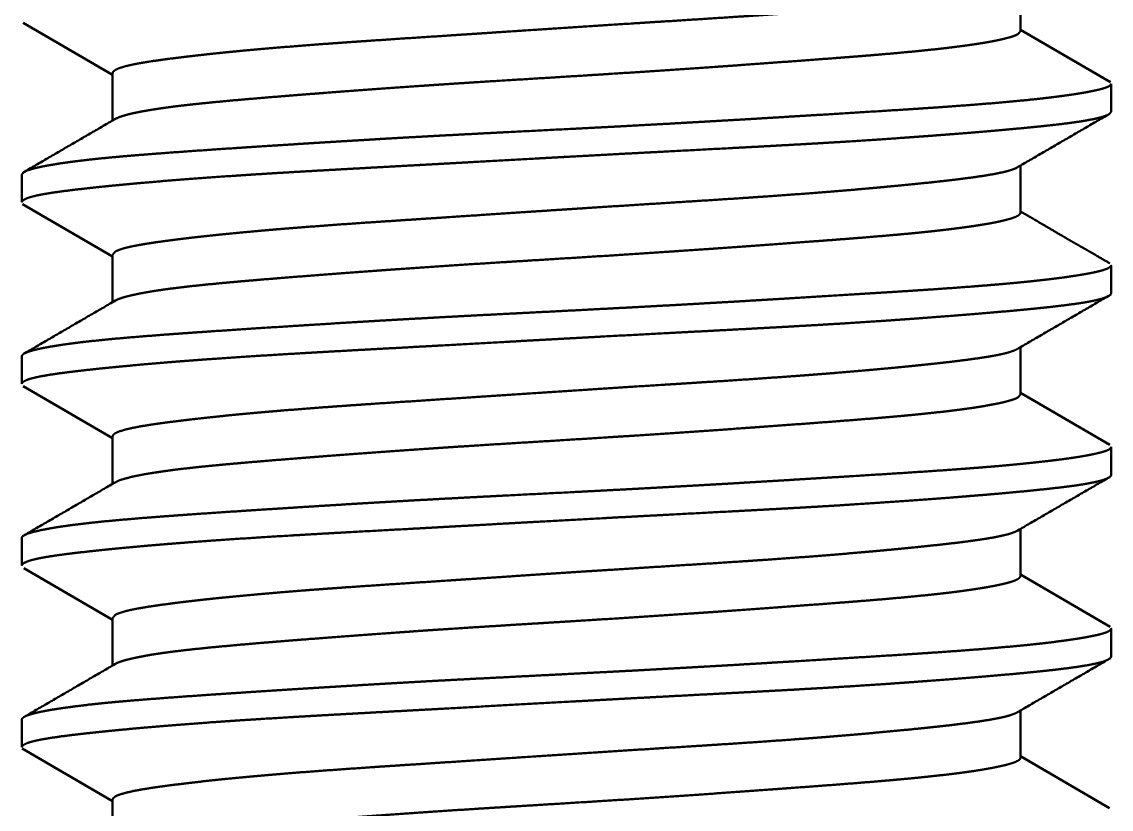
# Paper-space layout 'Layout1' of a CAD drawing. Header units: millimetres. Extents: x 0 to 420, y 0 to 297.
# Drawn here: x 142.78 to 148.79, y 165.11 to 169.44 of the extents above; entities that cross this region are included whole.
import ezdxf

# ---------------------------------------------------------------- set-up
doc = ezdxf.new("R2010")
doc.units = ezdxf.units.MM
doc.layers.add('170', color=7, linetype='Continuous', true_color=0xffffff)

psp = doc.layouts.get("Layout1")

# ---------------------------------------------------------------- linework, layer by layer
at = {"layer": '170', "color": 155, "linetype": 'Continuous', "lineweight": 50}
for p, q in [((148.285, 169.3909), (148.285, 169.6508)), ((142.7932, 169.4365), (143.285, 169.1508)), ((148.7817, 169.1104), (148.285, 169.399)), ((143.285, 169.1601), (143.285, 168.8992)), ((148.785, 168.9491), (148.785, 169.1019)), ((148.285, 168.3909), (148.285, 168.651)), ((142.785, 168.602), (142.785, 168.4491)), ((142.7887, 168.4394), (143.285, 168.1511)), ((143.285, 168.1601), (143.285, 167.8993)), ((148.785, 167.9491), (148.785, 168.102)), ((148.285, 167.3909), (148.285, 167.6515)), ((142.785, 167.6019), (142.785, 167.4492)), ((142.7922, 167.4371), (143.285, 167.1508)), ((148.7772, 167.1133), (148.285, 167.3993)), ((143.285, 167.1601), (143.285, 166.899)), ((148.785, 166.9491), (148.785, 167.102)), ((148.285, 166.391), (148.285, 166.6508)), ((142.785, 166.6019), (142.785, 166.4491)), ((142.7971, 166.4344), (143.285, 166.151)), ((148.7787, 166.1124), (148.285, 166.3992)), ((143.285, 166.1601), (143.285, 165.899)), ((148.785, 165.9491), (148.785, 166.102)), ((148.285, 165.3909), (148.285, 165.6512)), ((142.785, 165.602), (142.785, 165.4491)), ((142.7862, 165.4413), (143.285, 165.1514)), ((148.7757, 165.1142), (148.285, 165.3993)), ((143.285, 165.1602), (143.285, 164.8993))]:
    psp.add_line(p, q, dxfattribs=at)
for points, knots in [([(148.2691, 169.6416), (148.2245, 169.6239), (148.1876, 169.6144), (148.142, 169.605), (148.1292, 169.6027), (148.1159, 169.6004), (148.102, 169.5981), (148.0875, 169.5958), (148.0572, 169.5912), (148.025, 169.5866), (147.9548, 169.5774), (147.877, 169.5681), (147.7917, 169.5588), (147.6988, 169.5491), (147.6495, 169.5443), (147.5985, 169.5394), (147.5461, 169.5344), (147.4923, 169.5295), (147.3805, 169.5196), (147.2631, 169.5097), (147.1401, 169.4999), (147.0115, 169.4902), (146.9785, 169.4878), (146.9119, 169.4831), (146.8783, 169.4808), (146.8106, 169.4762), (146.7421, 169.4716), (146.6029, 169.4625), (146.4607, 169.4534), (146.3156, 169.4442), (146.2419, 169.4396), (146.1676, 169.4348), (145.8699, 169.4157), (145.5722, 169.3962), (145.4234, 169.3863), (145.3861, 169.3838), (145.3119, 169.3788), (145.1296, 169.3667), (144.8474, 169.3482), (144.7107, 169.339), (144.6435, 169.3344), (144.577, 169.3298), (144.5116, 169.3251), (144.4476, 169.3205), (144.3239, 169.3111), (144.2057, 169.3016), (144.0931, 169.2919), (143.9861, 169.2821), (143.9602, 169.2796), (143.9347, 169.2771), (143.9096, 169.2746), (143.8849, 169.2721), (143.8369, 169.2671), (143.7909, 169.2622), (143.7046, 169.2523), (143.6257, 169.2427), (143.5545, 169.2333), (143.4908, 169.224), (143.4761, 169.2217), (143.4619, 169.2194), (143.4482, 169.2171), (143.4351, 169.2148), (143.4106, 169.2103), (143.3883, 169.2057), (143.3502, 169.1966), (143.3207, 169.1873), (143.3, 169.1779), (143.288, 169.1682), (143.285, 169.1599)], [0, 0, 0.009568, 0.017155, 0.026424, 0.029012, 0.031707, 0.034511, 0.037421, 0.043528, 0.050014, 0.064113, 0.079707, 0.096792, 0.115393, 0.125264, 0.135463, 0.145944, 0.156705, 0.179056, 0.202509, 0.22707, 0.252751, 0.259339, 0.272638, 0.279343, 0.292865, 0.306536, 0.334314, 0.36268, 0.391638, 0.406341, 0.421172, 0.48057, 0.539973, 0.569679, 0.577108, 0.591918, 0.628303, 0.684616, 0.711894, 0.725313, 0.73858, 0.751637, 0.764412, 0.789123, 0.812729, 0.835238, 0.856638, 0.861815, 0.866919, 0.871951, 0.876895, 0.886492, 0.895709, 0.913013, 0.928825, 0.943143, 0.955955, 0.95892, 0.961784, 0.964541, 0.967186, 0.972152, 0.976689, 0.984494, 0.990642, 0.995183, 0.998239, 1, 1]), ([(143.2978, 168.9067), (143.3219, 168.918), (143.3358, 168.9228), (143.3519, 168.9277), (143.3703, 168.9327), (143.3909, 168.9376), (143.4383, 168.9476), (143.4939, 168.9575), (143.5575, 168.9673), (143.6291, 168.9769), (143.668, 168.9816), (143.709, 168.9863), (143.7302, 168.9887), (143.7519, 168.991), (143.774, 168.9933), (143.7966, 168.9956), (143.8907, 169.0047), (143.9912, 169.0138), (144.0981, 169.0229), (144.2113, 169.0323), (144.2704, 169.037), (144.3006, 169.0394), (144.3929, 169.0466), (144.4557, 169.0515), (144.5844, 169.0612), (144.717, 169.071), (144.8536, 169.0808), (144.9942, 169.0907), (145.066, 169.0956), (145.1384, 169.1004), (145.2112, 169.1052), (145.2841, 169.1098), (145.431, 169.1191), (145.728, 169.1373), (145.8781, 169.1466), (145.9534, 169.1513), (146.0283, 169.1561), (146.1765, 169.1656), (146.3228, 169.1753), (146.4672, 169.185), (146.6097, 169.1949), (146.6802, 169.1999), (146.7502, 169.2049), (146.8868, 169.2149), (147.1459, 169.2339), (147.2685, 169.2431), (147.328, 169.2477), (147.3863, 169.2523), (147.4435, 169.2569), (147.4991, 169.2615), (147.6049, 169.2707), (147.7038, 169.2799), (147.7958, 169.2893), (147.8808, 169.2989), (147.9208, 169.3037), (147.9589, 169.3086), (147.9773, 169.3111), (147.9951, 169.3136), (148.0124, 169.3161), (148.0292, 169.3185), (148.091, 169.3284), (148.1443, 169.3382), (148.1894, 169.3479), (148.226, 169.3574), (148.2339, 169.3597), (148.2411, 169.3621), (148.2479, 169.3644), (148.2541, 169.3667), (148.2647, 169.3713), (148.2731, 169.3759), (148.285, 169.3906)], [0, 0, 0.005287, 0.008216, 0.011572, 0.015368, 0.019586, 0.029225, 0.040454, 0.053261, 0.067655, 0.075453, 0.083659, 0.087914, 0.092258, 0.096682, 0.101188, 0.120008, 0.140097, 0.161448, 0.18407, 0.195864, 0.201883, 0.22032, 0.232862, 0.258546, 0.285015, 0.312271, 0.340318, 0.354642, 0.369093, 0.383599, 0.398159, 0.427446, 0.486671, 0.516614, 0.531627, 0.54655, 0.57611, 0.605292, 0.634102, 0.662534, 0.676607, 0.690571, 0.717828, 0.769539, 0.794007, 0.805891, 0.817542, 0.828948, 0.840049, 0.861197, 0.880965, 0.899369, 0.916408, 0.924409, 0.932063, 0.935753, 0.939339, 0.942818, 0.946191, 0.958644, 0.969447, 0.978616, 0.986147, 0.987774, 0.989298, 0.990721, 0.992035, 0.994349, 0.996252, 1, 1]), ([(148.785, 169.1018), (148.778, 169.0915), (148.7706, 169.0869), (148.7604, 169.0824), (148.7543, 169.0801), (148.7475, 169.0778), (148.74, 169.0755), (148.7319, 169.0731), (148.6931, 169.0638), (148.644, 169.0542), (148.5849, 169.0444), (148.5156, 169.0345), (148.4966, 169.032), (148.477, 169.0295), (148.4568, 169.027), (148.4359, 169.0245), (148.3924, 169.0195), (148.3468, 169.0146), (148.2491, 169.0049), (148.1429, 168.9955), (148.0282, 168.9862), (147.9049, 168.977), (147.8728, 168.9747), (147.8401, 168.9724), (147.8068, 168.9701), (147.7732, 168.9679), (147.7049, 168.9633), (147.6351, 168.9588), (147.491, 168.9498), (147.1854, 168.9309), (147.0237, 168.9211), (146.9408, 168.916), (146.8571, 168.911), (146.6878, 168.901), (146.5158, 168.8911), (146.3413, 168.8813), (146.2531, 168.8765), (146.1195, 168.8693), (146.0296, 168.8645), (145.8045, 168.8529), (145.4474, 168.8347), (145.2703, 168.8256), (145.0943, 168.8163), (145.0067, 168.8115), (144.9198, 168.8067), (144.7494, 168.7969), (144.5834, 168.787), (144.422, 168.7771), (144.265, 168.7672), (144.1882, 168.7623), (144.0751, 168.755), (144.0017, 168.7502), (143.9657, 168.7478), (143.8264, 168.7385), (143.6946, 168.7293), (143.5702, 168.7203), (143.4532, 168.7112), (143.4251, 168.709), (143.3975, 168.7067), (143.3704, 168.7044), (143.3438, 168.7021), (143.2925, 168.6975), (143.2436, 168.6929), (143.153, 168.6834), (143.072, 168.6736), (143.0005, 168.6637), (142.9387, 168.6536), (142.9247, 168.6511), (142.9114, 168.6486), (142.8987, 168.6461), (142.8867, 168.6436), (142.8648, 168.6386), (142.8456, 168.6337), (142.815, 168.6241), (142.7951, 168.6146), (142.785, 168.6016)], [0, 0, 0.002064, 0.00351, 0.005356, 0.006438, 0.007625, 0.008917, 0.010312, 0.016927, 0.025203, 0.03513, 0.046728, 0.049892, 0.053159, 0.056538, 0.060019, 0.067264, 0.074867, 0.091127, 0.108785, 0.12784, 0.148303, 0.153643, 0.159071, 0.164582, 0.17016, 0.181499, 0.193084, 0.216984, 0.267691, 0.294509, 0.30827, 0.322154, 0.350244, 0.378762, 0.407704, 0.422334, 0.444482, 0.459387, 0.496723, 0.555928, 0.585281, 0.614468, 0.628999, 0.643416, 0.671681, 0.699203, 0.725989, 0.752036, 0.764781, 0.783539, 0.795723, 0.801696, 0.824811, 0.846694, 0.867352, 0.886781, 0.891444, 0.896027, 0.900534, 0.904952, 0.913487, 0.92162, 0.936701, 0.950211, 0.962163, 0.97254, 0.974887, 0.977132, 0.97927, 0.981296, 0.985017, 0.988305, 0.993607, 0.997264, 1, 1]), ([(142.785, 168.449), (142.7857, 168.4527), (142.7889, 168.4576), (142.7948, 168.4624), (142.8146, 168.4719), (142.845, 168.4811), (142.8641, 168.4857), (142.8859, 168.4903), (142.8978, 168.4926), (142.9103, 168.4949), (142.9236, 168.4971), (142.9375, 168.4994), (142.9994, 168.5085), (143.0708, 168.5176), (143.1517, 168.5268), (143.242, 168.5364), (143.2907, 168.5413), (143.3418, 168.5462), (143.3682, 168.5487), (143.3953, 168.5512), (143.4229, 168.5538), (143.451, 168.5563), (143.5681, 168.5663), (143.6925, 168.5762), (143.8242, 168.586), (143.9631, 168.5956), (144.0353, 168.6004), (144.1093, 168.6051), (144.147, 168.6075), (144.2235, 168.6121), (144.2621, 168.6144), (144.4193, 168.6236), (144.5809, 168.6326), (144.7466, 168.6417), (144.9598, 168.6533), (145.0469, 168.6581), (145.0909, 168.6606), (145.2673, 168.6704), (145.6225, 168.6902), (145.8013, 168.7001), (146.0709, 168.7147), (146.2498, 168.7242), (146.3383, 168.7288), (146.685, 168.7471), (146.8541, 168.7561), (147.0204, 168.7652), (147.1023, 168.7698), (147.1826, 168.7745), (147.2615, 168.7792), (147.3388, 168.7839), (147.4888, 168.7937), (147.6328, 168.8036), (147.7025, 168.8086), (147.7707, 168.8136), (147.8373, 168.8187), (147.9023, 168.8237), (148.026, 168.8336), (148.141, 168.8432), (148.2474, 168.8527), (148.3451, 168.862), (148.3908, 168.8666), (148.4342, 168.8712), (148.4754, 168.8758), (148.5142, 168.8803), (148.5838, 168.8895), (148.6432, 168.8986), (148.6924, 168.9081), (148.7313, 168.9178), (148.7469, 168.9227), (148.7599, 168.9277), (148.7654, 168.9302), (148.7702, 168.9327), (148.7744, 168.9352), (148.7778, 168.9377), (148.785, 168.949)], [0, 0, 0.000625, 0.001595, 0.00286, 0.006493, 0.011745, 0.015, 0.018684, 0.020689, 0.022803, 0.025029, 0.027364, 0.037715, 0.04964, 0.063117, 0.078148, 0.086251, 0.094748, 0.099144, 0.103643, 0.108235, 0.112909, 0.132362, 0.153022, 0.174874, 0.197922, 0.209899, 0.222182, 0.22844, 0.241117, 0.247526, 0.273598, 0.300377, 0.327855, 0.363195, 0.377645, 0.384931, 0.414187, 0.473082, 0.502717, 0.547414, 0.577083, 0.59174, 0.649211, 0.67725, 0.70482, 0.718397, 0.731724, 0.744796, 0.757617, 0.782507, 0.806397, 0.817967, 0.829284, 0.840348, 0.851147, 0.87169, 0.890791, 0.908466, 0.924721, 0.932312, 0.939541, 0.946405, 0.952867, 0.964499, 0.974445, 0.982735, 0.989379, 0.992088, 0.994393, 0.995393, 0.99629, 0.99709, 0.997793, 1, 1]), ([(148.2642, 168.6389), (148.2535, 168.634), (148.2404, 168.6291), (148.2252, 168.6242), (148.2078, 168.6193), (148.1883, 168.6145), (148.143, 168.6052), (148.0893, 168.5961), (148.0274, 168.5869), (147.957, 168.5777), (147.9381, 168.5753), (147.9187, 168.573), (147.8989, 168.5707), (147.8786, 168.5683), (147.8368, 168.5636), (147.7932, 168.5589), (147.701, 168.5494), (147.602, 168.5397), (147.5499, 168.5348), (147.4961, 168.5298), (147.4406, 168.5249), (147.4122, 168.5223), (147.3834, 168.5198), (147.2652, 168.5099), (147.1424, 168.5001), (147.0151, 168.4905), (146.8832, 168.4811), (146.8155, 168.4765), (146.7467, 168.4719), (146.606, 168.4627), (146.4631, 168.4536), (146.1722, 168.4351), (146.0241, 168.4257), (145.8743, 168.416), (145.8366, 168.4136), (145.7614, 168.4087), (145.5748, 168.3963), (145.2802, 168.3767), (145.1347, 168.3671), (145.0624, 168.3623), (145.0264, 168.36), (144.9197, 168.3529), (144.7132, 168.3392), (144.5807, 168.3301), (144.4522, 168.3208), (144.3279, 168.3114), (144.2974, 168.309), (144.2673, 168.3066), (144.2375, 168.3042), (144.2082, 168.3018), (144.1508, 168.297), (144.095, 168.2921), (143.9882, 168.2823), (143.888, 168.2724), (143.7942, 168.2625), (143.7069, 168.2526), (143.666, 168.2477), (143.6272, 168.2429), (143.5904, 168.2381), (143.5556, 168.2334), (143.4922, 168.2242), (143.4369, 168.2151), (143.4123, 168.2106), (143.3898, 168.206), (143.3793, 168.2037), (143.3693, 168.2014), (143.3599, 168.1991), (143.351, 168.1968), (143.3212, 168.1875), (143.3003, 168.1781), (143.285, 168.1601)], [0, 0, 0.002343, 0.005124, 0.008319, 0.011921, 0.015926, 0.025146, 0.035994, 0.048481, 0.062637, 0.066439, 0.070333, 0.074312, 0.07838, 0.08677, 0.095503, 0.113987, 0.133822, 0.14425, 0.155019, 0.166136, 0.171825, 0.177592, 0.201235, 0.225795, 0.251256, 0.277623, 0.291148, 0.304903, 0.333021, 0.361552, 0.419671, 0.449259, 0.479199, 0.486733, 0.501758, 0.539047, 0.597918, 0.626986, 0.641428, 0.648622, 0.669947, 0.711205, 0.737694, 0.763375, 0.788236, 0.794325, 0.800353, 0.806306, 0.812174, 0.823667, 0.834833, 0.856204, 0.876293, 0.8951, 0.912605, 0.920824, 0.92863, 0.936027, 0.943017, 0.955792, 0.966965, 0.971951, 0.976536, 0.978677, 0.980718, 0.982656, 0.984487, 0.990722, 0.99529, 1, 1]), ([(143.3004, 167.9082), (143.3012, 167.9087), (143.3057, 167.9111), (143.3109, 167.9135), (143.3165, 167.9159), (143.3228, 167.9183), (143.3368, 167.9232), (143.3531, 167.928), (143.3919, 167.9379), (143.4392, 167.9477), (143.466, 167.9527), (143.495, 167.9577), (143.5103, 167.9602), (143.5262, 167.9626), (143.5426, 167.9651), (143.5595, 167.9676), (143.6318, 167.9772), (143.7115, 167.9866), (143.7983, 167.9958), (143.8923, 168.0048), (143.942, 168.0094), (143.9935, 168.014), (144.0468, 168.0186), (144.1017, 168.0232), (144.2154, 168.0326), (144.3342, 168.042), (144.4579, 168.0516), (144.5867, 168.0614), (144.7205, 168.0713), (144.7892, 168.0762), (144.8585, 168.0812), (144.9988, 168.091), (145.1415, 168.1006), (145.2865, 168.11), (145.4338, 168.1192), (145.5084, 168.1238), (145.5835, 168.1285), (145.7333, 168.1377), (146.031, 168.1563), (146.1789, 168.1658), (146.326, 168.1755), (146.3993, 168.1804), (146.5437, 168.1903), (146.6146, 168.1953), (146.7536, 168.2052), (146.889, 168.215), (147.1492, 168.2342), (147.2117, 168.2389), (147.2727, 168.2435), (147.3321, 168.248), (147.39, 168.2526), (147.5013, 168.2617), (147.6065, 168.2708), (147.6569, 168.2754), (147.7057, 168.2801), (147.7295, 168.2824), (147.7529, 168.2848), (147.7759, 168.2872), (147.7985, 168.2896), (147.8837, 168.2992), (147.961, 168.3089), (148.0304, 168.3187), (148.0919, 168.3286), (148.1197, 168.3335), (148.1455, 168.3384), (148.1576, 168.3409), (148.1692, 168.3434), (148.1803, 168.3458), (148.1908, 168.3482), (148.2271, 168.3577), (148.2546, 168.3669), (148.2734, 168.3761), (148.2833, 168.3852), (148.285, 168.3908)], [0, 0, 0.000186, 0.001213, 0.002341, 0.003569, 0.004899, 0.007861, 0.011233, 0.019204, 0.028827, 0.034262, 0.040119, 0.043206, 0.046402, 0.049705, 0.053109, 0.067645, 0.083609, 0.100992, 0.119793, 0.129731, 0.140029, 0.150694, 0.161667, 0.184377, 0.208096, 0.232808, 0.258524, 0.28525, 0.298961, 0.312794, 0.340807, 0.369282, 0.398216, 0.42761, 0.442483, 0.457461, 0.487356, 0.54675, 0.57625, 0.605616, 0.620242, 0.649068, 0.663208, 0.690958, 0.717999, 0.769945, 0.782431, 0.794608, 0.80648, 0.818047, 0.840279, 0.861308, 0.871373, 0.881133, 0.885898, 0.890587, 0.895197, 0.899717, 0.916797, 0.932301, 0.946255, 0.958661, 0.964281, 0.969507, 0.971974, 0.974336, 0.976591, 0.978735, 0.986217, 0.991996, 0.996145, 0.998834, 1, 1]), ([(148.7767, 168.1136), (148.7134, 168.1499), (148.6109, 168.2088), (148.5774, 168.2281), (148.5448, 168.247), (148.5123, 168.2659), (148.4466, 168.3045), (148.3845, 168.341), (148.2822, 168.4007)], [0, 0, 0.127672, 0.334459, 0.402005, 0.467923, 0.533716, 0.666932, 0.792964, 1, 1]), ([(148.785, 168.1018), (148.7849, 168.1008), (148.7783, 168.0916), (148.761, 168.0826), (148.7331, 168.0735), (148.6946, 168.0641), (148.6833, 168.0618), (148.6713, 168.0593), (148.6586, 168.0569), (148.6454, 168.0545), (148.6169, 168.0495), (148.586, 168.0446), (148.517, 168.0347), (148.4385, 168.0248), (148.3503, 168.015), (148.2523, 168.0052), (148.2263, 168.0028), (148.1998, 168.0004), (148.1727, 167.998), (148.1452, 167.9957), (148.0887, 167.991), (148.0303, 167.9863), (147.9078, 167.9772), (147.7778, 167.9682), (147.71, 167.9637), (147.6047, 167.9569), (147.5321, 167.9523), (147.344, 167.9407), (147.0281, 167.9213), (146.8632, 167.9113), (146.6937, 167.9013), (146.5199, 167.8913), (146.3445, 167.8815), (146.1678, 167.8719), (145.9901, 167.8625), (145.7212, 167.8486), (145.5858, 167.8417), (145.4958, 167.8372), (145.2735, 167.8258), (145.0984, 167.8165), (144.9257, 167.807), (144.7555, 167.7972), (144.7133, 167.7948), (144.6295, 167.7898), (144.5057, 167.7822), (144.2679, 167.7674), (144.1166, 167.7577), (143.9709, 167.7482), (143.8311, 167.7388), (143.7634, 167.7341), (143.6976, 167.7295), (143.6339, 167.725), (143.5723, 167.7204), (143.4555, 167.7114), (143.3471, 167.7024), (143.2471, 167.6932), (143.1557, 167.6837), (143.1342, 167.6812), (143.1133, 167.6788), (143.0931, 167.6763), (143.0736, 167.6738), (143.0364, 167.6688), (143.0017, 167.6638), (142.94, 167.6539), (142.8884, 167.6439), (142.8664, 167.639), (142.8469, 167.6341), (142.8381, 167.6316), (142.83, 167.6292), (142.8225, 167.6267), (142.8157, 167.6243), (142.7954, 167.6148), (142.7858, 167.6055), (142.785, 167.6018)], [0, 0, 0.000172, 0.002037, 0.005266, 0.010117, 0.016678, 0.018593, 0.02062, 0.022756, 0.024994, 0.029771, 0.034948, 0.04649, 0.059605, 0.074298, 0.090592, 0.09492, 0.099336, 0.103832, 0.108407, 0.117794, 0.127494, 0.147828, 0.169404, 0.180659, 0.198131, 0.210178, 0.241372, 0.293789, 0.321139, 0.349253, 0.378076, 0.407171, 0.436459, 0.465934, 0.510509, 0.532954, 0.547879, 0.584739, 0.613772, 0.642405, 0.670637, 0.677631, 0.691545, 0.712077, 0.751521, 0.776631, 0.800795, 0.824003, 0.835241, 0.846167, 0.856738, 0.866958, 0.886353, 0.904363, 0.920991, 0.93622, 0.939801, 0.943278, 0.946649, 0.949912, 0.956124, 0.96192, 0.972271, 0.980977, 0.984714, 0.988039, 0.989548, 0.990952, 0.992254, 0.993449, 0.997169, 0.999377, 1, 1]), ([(142.785, 167.449), (142.7857, 167.4529), (142.7951, 167.4625), (142.8152, 167.4721), (142.8219, 167.4744), (142.8293, 167.4768), (142.8374, 167.4791), (142.8462, 167.4815), (142.8656, 167.4861), (142.8876, 167.4906), (142.9391, 167.4997), (143.0007, 167.5087), (143.0722, 167.5177), (143.1539, 167.5271), (143.1759, 167.5294), (143.1986, 167.5318), (143.2217, 167.5343), (143.2455, 167.5367), (143.2944, 167.5416), (143.3455, 167.5466), (143.4538, 167.5565), (143.5703, 167.5665), (143.6317, 167.5715), (143.6951, 167.5764), (143.7276, 167.5789), (143.7606, 167.5814), (143.7942, 167.5838), (143.8283, 167.5863), (143.9684, 167.596), (144.1141, 167.6054), (144.2654, 167.6146), (144.4222, 167.6238), (144.5027, 167.6283), (144.626, 167.6351), (144.71, 167.6397), (144.9229, 167.6513), (145.0957, 167.6609), (145.4479, 167.6805), (145.6272, 167.6905), (145.7176, 167.6955), (145.8078, 167.7004), (145.9871, 167.7102), (146.3414, 167.729), (146.5601, 167.7405), (146.647, 167.7451), (146.7759, 167.7519), (146.8603, 167.7564), (147.0255, 167.7655), (147.1859, 167.7747), (147.3415, 167.7841), (147.4922, 167.7939), (147.5657, 167.7989), (147.6376, 167.804), (147.7076, 167.809), (147.7756, 167.814), (147.9058, 167.824), (148.0283, 167.8338), (148.1431, 167.8434), (148.2501, 167.853), (148.2756, 167.8553), (148.3006, 167.8577), (148.3249, 167.86), (148.3485, 167.8623), (148.394, 167.8669), (148.4371, 167.8715), (148.5159, 167.8806), (148.585, 167.8896), (148.6159, 167.8942), (148.6443, 167.8988), (148.6576, 167.9012), (148.6703, 167.9036), (148.6824, 167.906), (148.6938, 167.9084), (148.7326, 167.9181), (148.7606, 167.928), (148.7781, 167.9379), (148.7849, 167.9478), (148.785, 167.9489)], [0, 0, 0.000658, 0.002885, 0.006565, 0.007744, 0.009031, 0.010426, 0.011924, 0.015232, 0.018949, 0.02761, 0.037907, 0.049849, 0.06346, 0.067129, 0.070895, 0.074752, 0.078698, 0.086845, 0.095337, 0.113342, 0.132703, 0.142895, 0.153427, 0.158822, 0.164304, 0.169876, 0.175532, 0.198781, 0.222959, 0.248049, 0.274052, 0.287396, 0.30785, 0.321769, 0.357069, 0.385718, 0.444105, 0.473846, 0.488835, 0.503782, 0.533502, 0.592251, 0.628502, 0.6429, 0.664273, 0.678272, 0.705664, 0.732258, 0.75806, 0.78306, 0.795258, 0.807192, 0.818804, 0.830091, 0.851708, 0.872053, 0.891129, 0.908918, 0.913159, 0.917304, 0.921343, 0.925282, 0.932852, 0.940017, 0.953149, 0.964685, 0.969858, 0.974629, 0.976865, 0.979, 0.981034, 0.982965, 0.989591, 0.994512, 0.997833, 0.999818, 1, 1]), ([(148.2758, 167.6461), (148.273, 167.6441), (148.254, 167.6342), (148.2263, 167.6245), (148.2091, 167.6197), (148.1897, 167.6149), (148.1792, 167.6125), (148.1681, 167.6102), (148.1565, 167.6078), (148.1443, 167.6055), (148.0904, 167.5962), (148.0286, 167.5871), (147.959, 167.5779), (147.8815, 167.5687), (147.8399, 167.564), (147.7962, 167.5592), (147.7506, 167.5544), (147.7032, 167.5496), (147.6037, 167.5399), (147.4983, 167.53), (147.3869, 167.5201), (147.2696, 167.5102), (147.2087, 167.5053), (147.1462, 167.5004), (147.0824, 167.4955), (147.0501, 167.493), (147.0176, 167.4907), (146.8855, 167.4813), (146.7498, 167.4721), (146.6108, 167.463), (146.4321, 167.4516), (146.3591, 167.447), (146.3223, 167.4447), (146.1748, 167.4353), (145.8783, 167.4163), (145.5797, 167.3967), (145.4301, 167.3867), (145.2827, 167.3769), (145.1376, 167.3673), (144.8549, 167.3487), (144.7172, 167.3395), (144.6496, 167.3348), (144.5832, 167.3302), (144.5181, 167.3256), (144.4544, 167.321), (144.3308, 167.3116), (144.2122, 167.3021), (144.1549, 167.2973), (144.0989, 167.2925), (144.0714, 167.29), (144.0442, 167.2875), (144.0173, 167.2851), (143.9909, 167.2826), (143.8897, 167.2726), (143.7959, 167.2627), (143.7093, 167.2529), (143.6299, 167.2432), (143.593, 167.2384), (143.5579, 167.2337), (143.541, 167.2314), (143.5246, 167.2291), (143.5088, 167.2267), (143.4935, 167.2244), (143.4378, 167.2153), (143.3907, 167.2062), (143.3521, 167.1971), (143.3221, 167.1878), (143.3103, 167.1831), (143.3008, 167.1783), (143.2934, 167.1735), (143.2884, 167.1687), (143.285, 167.16)], [0, 0, 0.000696, 0.004946, 0.010789, 0.014332, 0.0183, 0.020446, 0.022698, 0.025063, 0.027533, 0.038401, 0.050824, 0.064784, 0.080287, 0.088622, 0.097348, 0.106474, 0.11595, 0.135807, 0.156857, 0.179086, 0.202498, 0.214651, 0.227108, 0.239835, 0.246268, 0.252745, 0.279083, 0.306106, 0.333811, 0.36941, 0.383958, 0.391281, 0.420654, 0.479723, 0.539216, 0.569029, 0.598407, 0.6273, 0.68363, 0.711064, 0.724548, 0.737771, 0.750736, 0.763443, 0.788095, 0.811732, 0.82317, 0.83435, 0.839844, 0.845272, 0.850633, 0.855916, 0.876125, 0.894883, 0.91221, 0.928103, 0.935509, 0.942549, 0.945933, 0.949221, 0.952404, 0.955477, 0.9667, 0.976238, 0.98412, 0.990363, 0.992884, 0.99501, 0.996752, 0.998141, 1, 1]), ([(143.2948, 166.9047), (143.3233, 166.9185), (143.3536, 166.9282), (143.3928, 166.9381), (143.4158, 166.9431), (143.4409, 166.9481), (143.468, 166.9531), (143.4971, 166.958), (143.5612, 166.9678), (143.6331, 166.9774), (143.7129, 166.9868), (143.8006, 166.996), (143.8238, 166.9983), (143.8474, 167.0006), (143.8713, 167.0029), (143.8957, 167.0052), (143.9455, 167.0097), (143.9969, 167.0143), (144.1041, 167.0235), (144.2173, 167.0327), (144.3365, 167.0422), (144.3984, 167.047), (144.4617, 167.0519), (144.5913, 167.0617), (144.7244, 167.0715), (144.861, 167.0814), (145.0011, 167.0912), (145.0725, 167.096), (145.1447, 167.1008), (145.1812, 167.1032), (145.2546, 167.108), (145.2914, 167.1103), (145.439, 167.1196), (145.7358, 167.1378), (145.8851, 167.1471), (146.0349, 167.1565), (146.1098, 167.1613), (146.1841, 167.1661), (146.3307, 167.1758), (146.475, 167.1856), (146.6168, 167.1954), (146.7563, 167.2054), (146.8251, 167.2104), (146.8932, 167.2153), (147.0255, 167.225), (147.1527, 167.2344), (147.2749, 167.2436), (147.3919, 167.2527), (147.5038, 167.2619), (147.531, 167.2642), (147.5578, 167.2665), (147.5841, 167.2688), (147.61, 167.2711), (147.6604, 167.2758), (147.709, 167.2804), (147.8006, 167.2898), (147.8851, 167.2994), (147.9623, 167.3091), (148.0322, 167.319), (148.0939, 167.3289), (148.147, 167.3387), (148.1916, 167.3484), (148.2276, 167.3578), (148.2424, 167.3625), (148.2551, 167.3671), (148.2606, 167.3694), (148.2656, 167.3717), (148.27, 167.374), (148.2738, 167.3764), (148.285, 167.3906)], [0, 0, 0.006304, 0.01264, 0.020681, 0.025355, 0.030446, 0.035928, 0.0418, 0.054695, 0.069129, 0.085105, 0.102649, 0.107278, 0.111991, 0.11678, 0.121644, 0.131597, 0.141852, 0.163252, 0.185841, 0.209625, 0.221969, 0.234609, 0.260458, 0.287006, 0.314245, 0.342174, 0.356399, 0.370799, 0.378069, 0.392702, 0.400035, 0.42944, 0.488593, 0.518338, 0.548201, 0.56312, 0.577919, 0.607153, 0.635911, 0.664192, 0.691997, 0.705716, 0.719293, 0.745689, 0.771063, 0.795422, 0.818772, 0.841098, 0.84652, 0.851869, 0.857131, 0.862301, 0.872365, 0.882066, 0.900397, 0.9173, 0.932779, 0.946813, 0.959255, 0.969996, 0.979065, 0.986475, 0.989562, 0.992242, 0.993429, 0.994518, 0.995508, 0.996399, 1, 1]), ([(148.785, 167.1016), (148.7786, 167.0919), (148.7753, 167.0896), (148.7714, 167.0873), (148.7667, 167.0851), (148.7615, 167.0828), (148.7489, 167.0782), (148.7337, 167.0736), (148.6956, 167.0644), (148.6472, 167.0548), (148.6191, 167.0499), (148.5884, 167.045), (148.5721, 167.0425), (148.5551, 167.04), (148.5374, 167.0375), (148.5191, 167.035), (148.4401, 167.025), (148.352, 167.0152), (148.255, 167.0055), (148.1492, 166.996), (148.0929, 166.9913), (148.0344, 166.9867), (147.9736, 166.982), (147.9108, 166.9774), (147.7802, 166.9683), (147.6432, 166.9593), (147.4997, 166.9503), (147.3497, 166.941), (147.1933, 166.9314), (147.1128, 166.9265), (147.0314, 166.9215), (146.8662, 166.9115), (146.6977, 166.9016), (146.5259, 166.8916), (146.3509, 166.8818), (146.2621, 166.877), (146.1726, 166.8721), (145.9934, 166.8626), (145.8145, 166.8534), (145.4576, 166.8352), (145.2795, 166.8261), (145.1906, 166.8214), (145.1024, 166.8167), (145.0151, 166.812), (144.9288, 166.8072), (144.759, 166.7974), (144.593, 166.7876), (144.4309, 166.7776), (144.2337, 166.7652), (144.1572, 166.7603), (144.0457, 166.7531), (143.9735, 166.7483), (143.8343, 166.739), (143.7021, 166.7298), (143.6385, 166.7253), (143.5767, 166.7208), (143.5465, 166.7185), (143.5167, 166.7162), (143.4873, 166.7139), (143.4585, 166.7117), (143.3491, 166.7026), (143.249, 166.6934), (143.1581, 166.6839), (143.0764, 166.6742), (143.039, 166.6692), (143.004, 166.6642), (142.9873, 166.6616), (142.9713, 166.6591), (142.956, 166.6566), (142.9413, 166.6541), (142.8892, 166.6441), (142.8477, 166.6343), (142.8165, 166.6246), (142.7959, 166.6151), (142.7896, 166.6104), (142.7859, 166.6058), (142.785, 166.6018)], [0, 0, 0.001916, 0.002579, 0.003337, 0.004192, 0.005146, 0.007358, 0.009982, 0.016477, 0.024651, 0.029374, 0.034522, 0.037259, 0.040104, 0.043058, 0.046119, 0.059307, 0.073978, 0.09011, 0.107706, 0.117054, 0.126778, 0.136877, 0.147304, 0.168974, 0.191718, 0.215524, 0.240397, 0.26635, 0.279705, 0.293203, 0.320613, 0.348564, 0.377051, 0.40608, 0.4208, 0.435647, 0.465356, 0.495017, 0.554194, 0.583712, 0.598451, 0.613086, 0.627561, 0.641876, 0.670033, 0.69756, 0.724459, 0.757174, 0.769874, 0.788375, 0.800349, 0.823444, 0.845398, 0.855948, 0.86621, 0.871232, 0.876182, 0.881056, 0.885846, 0.904024, 0.920668, 0.935799, 0.949421, 0.955664, 0.961524, 0.964309, 0.966995, 0.969572, 0.972039, 0.980819, 0.987888, 0.993281, 0.997039, 0.998346, 0.999328, 1, 1]), ([(142.785, 166.449), (142.7858, 166.4531), (142.7873, 166.4556), (142.7894, 166.458), (142.7922, 166.4605), (142.7956, 166.4629), (142.8161, 166.4724), (142.8471, 166.4817), (142.8884, 166.4908), (142.9402, 166.4999), (142.9701, 166.5044), (143.0026, 166.5089), (143.0377, 166.5135), (143.0751, 166.5181), (143.1568, 166.5274), (143.2475, 166.5369), (143.3473, 166.5467), (143.4563, 166.5567), (143.485, 166.5593), (143.5142, 166.5618), (143.544, 166.5643), (143.5744, 166.5668), (143.6363, 166.5718), (143.6999, 166.5768), (143.8321, 166.5866), (143.9711, 166.5962), (144.1168, 166.6056), (144.2693, 166.6149), (144.3481, 166.6195), (144.4279, 166.6241), (144.5904, 166.6332), (144.926, 166.6515), (145.0992, 166.661), (145.1871, 166.6659), (145.4545, 166.6809), (145.633, 166.6908), (145.9902, 166.7103), (146.1689, 166.7199), (146.2583, 166.7246), (146.3474, 166.7293), (146.695, 166.7476), (146.8635, 166.7566), (147.0286, 166.7656), (147.1098, 166.7702), (147.1901, 166.7749), (147.2299, 166.7773), (147.2694, 166.7796), (147.3471, 166.7845), (147.4974, 166.7943), (147.641, 166.8042), (147.778, 166.8142), (147.9084, 166.8242), (147.9399, 166.8266), (147.971, 166.8291), (148.032, 166.8341), (148.0907, 166.8389), (148.1472, 166.8438), (148.2534, 166.8532), (148.3505, 166.8625), (148.4386, 166.8717), (148.5176, 166.8808), (148.5536, 166.8853), (148.5872, 166.8899), (148.6181, 166.8946), (148.6463, 166.8992), (148.695, 166.9086), (148.7332, 166.9183), (148.7611, 166.9282), (148.7784, 166.9382), (148.781, 166.9407), (148.783, 166.9432), (148.7843, 166.9457), (148.7849, 166.9482), (148.785, 166.949)], [0, 0, 0.000706, 0.001177, 0.001713, 0.002325, 0.003024, 0.006759, 0.012111, 0.01912, 0.027826, 0.032825, 0.038262, 0.044115, 0.050351, 0.063959, 0.079066, 0.095669, 0.113777, 0.118543, 0.123404, 0.128359, 0.133394, 0.143673, 0.154234, 0.17619, 0.199253, 0.223421, 0.248711, 0.261773, 0.275011, 0.30194, 0.357581, 0.386291, 0.400872, 0.445192, 0.47479, 0.534012, 0.563636, 0.578452, 0.593218, 0.65083, 0.678769, 0.706132, 0.719595, 0.732911, 0.739514, 0.746061, 0.758944, 0.783876, 0.807706, 0.830446, 0.852088, 0.857325, 0.862493, 0.872613, 0.882379, 0.891763, 0.909403, 0.925549, 0.940212, 0.953376, 0.959391, 0.964996, 0.970166, 0.974903, 0.983106, 0.989636, 0.994529, 0.997839, 0.998443, 0.99897, 0.999435, 0.999856, 1, 1]), ([(148.2683, 166.6411), (148.2545, 166.6345), (148.2268, 166.6246), (148.1905, 166.6151), (148.1458, 166.6057), (148.0925, 166.5965), (148.0626, 166.592), (148.0306, 166.5874), (148.0138, 166.585), (147.9964, 166.5827), (147.9787, 166.5804), (147.9604, 166.5781), (147.8829, 166.5688), (147.7982, 166.5595), (147.7064, 166.5499), (147.6074, 166.5402), (147.5815, 166.5377), (147.5284, 166.5328), (147.5012, 166.5303), (147.4457, 166.5253), (147.389, 166.5203), (147.2718, 166.5104), (147.1495, 166.5006), (147.0223, 166.491), (146.89, 166.4816), (146.8219, 166.4769), (146.7529, 166.4723), (146.6132, 166.4632), (146.4711, 166.4541), (146.1802, 166.4356), (146.0314, 166.4261), (145.9562, 166.4213), (145.9187, 166.4189), (145.8065, 166.4116), (145.5832, 166.3969), (145.3614, 166.3821), (145.2512, 166.3748), (145.2145, 166.3724), (145.1413, 166.3675), (144.8574, 166.3488), (144.7209, 166.3397), (144.5879, 166.3306), (144.5228, 166.3259), (144.4586, 166.3213), (144.3954, 166.3166), (144.3334, 166.3118), (144.2142, 166.3023), (144.1011, 166.2927), (143.9941, 166.2829), (143.8932, 166.273), (143.8451, 166.268), (143.7985, 166.263), (143.7759, 166.2605), (143.7537, 166.258), (143.732, 166.2555), (143.7109, 166.2531), (143.6312, 166.2434), (143.5595, 166.234), (143.4956, 166.2247), (143.4396, 166.2156), (143.4269, 166.2133), (143.4147, 166.211), (143.4029, 166.2087), (143.3918, 166.2064), (143.3711, 166.2018), (143.3527, 166.1972), (143.3226, 166.188), (143.3012, 166.1786), (143.285, 166.1601)], [0, 0, 0.003039, 0.008897, 0.016373, 0.025483, 0.036253, 0.042271, 0.048717, 0.0521, 0.055584, 0.059155, 0.062819, 0.078369, 0.095342, 0.113731, 0.133543, 0.138722, 0.149352, 0.154798, 0.165888, 0.17723, 0.200669, 0.225097, 0.250515, 0.276935, 0.290524, 0.304299, 0.332198, 0.360552, 0.418619, 0.448336, 0.463331, 0.47082, 0.493228, 0.537809, 0.582077, 0.604092, 0.611412, 0.626015, 0.682695, 0.709957, 0.736502, 0.749505, 0.762328, 0.774961, 0.78734, 0.811164, 0.833772, 0.855174, 0.875366, 0.885006, 0.894338, 0.89888, 0.903326, 0.90767, 0.911915, 0.927899, 0.942314, 0.955171, 0.966465, 0.969042, 0.97152, 0.973899, 0.976172, 0.980386, 0.984166, 0.990448, 0.995092, 1, 1]), ([(143.3055, 165.911), (143.3239, 165.9188), (143.3309, 165.9212), (143.3383, 165.9236), (143.3463, 165.9261), (143.3548, 165.9285), (143.3942, 165.9384), (143.442, 165.9483), (143.4981, 165.9582), (143.5625, 165.968), (143.58, 165.9704), (143.5979, 165.9729), (143.6164, 165.9753), (143.6354, 165.9777), (143.6748, 165.9824), (143.7159, 165.9871), (143.8033, 165.9963), (143.8975, 166.0053), (143.9986, 166.0144), (144.1066, 166.0237), (144.1347, 166.026), (144.1921, 166.0307), (144.2804, 166.0378), (144.3407, 166.0426), (144.4648, 166.0522), (144.5935, 166.0619), (144.7268, 166.0717), (144.8647, 166.0816), (144.9352, 166.0866), (145.0061, 166.0915), (145.0775, 166.0964), (145.1494, 166.1011), (145.2945, 166.1105), (145.5155, 166.1243), (145.6275, 166.1312), (145.7028, 166.1358), (145.8904, 166.1474), (146.0392, 166.1568), (146.1867, 166.1663), (146.3331, 166.1759), (146.4783, 166.1858), (146.5504, 166.1908), (146.6216, 166.1958), (146.761, 166.2057), (146.8964, 166.2156), (147.155, 166.2346), (147.2781, 166.2439), (147.3379, 166.2485), (147.396, 166.2531), (147.5073, 166.2622), (147.6121, 166.2713), (147.7105, 166.2806), (147.8024, 166.29), (147.8244, 166.2924), (147.8459, 166.2948), (147.867, 166.2972), (147.8876, 166.2997), (147.9273, 166.3046), (147.9649, 166.3094), (148.034, 166.3193), (148.095, 166.3291), (148.1479, 166.3389), (148.1925, 166.3486), (148.2024, 166.351), (148.2118, 166.3534), (148.2205, 166.3558), (148.2287, 166.3582), (148.2434, 166.3628), (148.2559, 166.3674), (148.2741, 166.3766), (148.2836, 166.3857), (148.285, 166.3908)], [0, 0, 0.003991, 0.005453, 0.007019, 0.008686, 0.010455, 0.018549, 0.028272, 0.039622, 0.052621, 0.056131, 0.059746, 0.063468, 0.067287, 0.075188, 0.083432, 0.100946, 0.119822, 0.140054, 0.161661, 0.167282, 0.178758, 0.196423, 0.208488, 0.233307, 0.259036, 0.285679, 0.313246, 0.327324, 0.341503, 0.355769, 0.370126, 0.399106, 0.44325, 0.465627, 0.480657, 0.518138, 0.547852, 0.577331, 0.606574, 0.635578, 0.649986, 0.664223, 0.692084, 0.719136, 0.77083, 0.795457, 0.807402, 0.819017, 0.841277, 0.862255, 0.881956, 0.900378, 0.90478, 0.909101, 0.913337, 0.917476, 0.925444, 0.933002, 0.946914, 0.959228, 0.96995, 0.979068, 0.981095, 0.983016, 0.984828, 0.986528, 0.989601, 0.992251, 0.996322, 0.998936, 1, 1]), ([(148.785, 166.1018), (148.7849, 166.1013), (148.7789, 166.0922), (148.7623, 166.0831), (148.7499, 166.0786), (148.7349, 166.074), (148.7171, 166.0693), (148.6966, 166.0646), (148.6482, 166.055), (148.5897, 166.0452), (148.5214, 166.0353), (148.4431, 166.0253), (148.4003, 166.0204), (148.3549, 166.0155), (148.3312, 166.013), (148.307, 166.0105), (148.2823, 166.0081), (148.2571, 166.0057), (148.1512, 165.9962), (148.0372, 165.9869), (147.9152, 165.9777), (147.7851, 165.9687), (147.717, 165.9641), (147.6469, 165.9596), (147.5024, 165.9505), (147.3526, 165.9412), (147.0374, 165.9219), (146.8719, 165.9119), (146.7871, 165.9068), (146.7016, 165.9018), (146.529, 165.8918), (146.3546, 165.882), (146.1782, 165.8724), (146, 165.863), (145.7747, 165.8513), (145.6845, 165.8467), (145.5499, 165.8399), (145.2838, 165.8263), (145.1085, 165.8171), (145.0215, 165.8124), (144.935, 165.8075), (144.8489, 165.8027), (144.7634, 165.7977), (144.5961, 165.7877), (144.434, 165.7778), (144.277, 165.768), (144.051, 165.7535), (143.9424, 165.7463), (143.8719, 165.7416), (143.8374, 165.7392), (143.7043, 165.73), (143.5793, 165.7209), (143.4622, 165.712), (143.3529, 165.7029), (143.3014, 165.6983), (143.2518, 165.6937), (143.2045, 165.6889), (143.1598, 165.6841), (143.0778, 165.6743), (143.0056, 165.6644), (142.9433, 165.6544), (142.8909, 165.6445), (142.8793, 165.642), (142.8684, 165.6395), (142.8582, 165.637), (142.8486, 165.6345), (142.8314, 165.6296), (142.817, 165.6248), (142.7962, 165.6153), (142.7861, 165.606), (142.785, 165.6016)], [0, 0, 0.000096, 0.001901, 0.005043, 0.007222, 0.009828, 0.012872, 0.016348, 0.02453, 0.034343, 0.045774, 0.058832, 0.065976, 0.073536, 0.077472, 0.081497, 0.085608, 0.089801, 0.107415, 0.126354, 0.146612, 0.1682, 0.179498, 0.19113, 0.215101, 0.239949, 0.292239, 0.319691, 0.333748, 0.347939, 0.376559, 0.405488, 0.434725, 0.46427, 0.501629, 0.516591, 0.538895, 0.583018, 0.612077, 0.6265, 0.64085, 0.655128, 0.669312, 0.697059, 0.723951, 0.749997, 0.787482, 0.805501, 0.817206, 0.822935, 0.845014, 0.865775, 0.885227, 0.903369, 0.911944, 0.920185, 0.928052, 0.935504, 0.949178, 0.961235, 0.971686, 0.980521, 0.982476, 0.984328, 0.986078, 0.987717, 0.990668, 0.993185, 0.996971, 0.999249, 1, 1]), ([(142.785, 165.4491), (142.786, 165.4535), (142.796, 165.4631), (142.8166, 165.4726), (142.8309, 165.4772), (142.8479, 165.4819), (142.8574, 165.4842), (142.8676, 165.4865), (142.8784, 165.4888), (142.89, 165.4911), (142.9423, 165.5002), (143.0046, 165.5092), (143.0766, 165.5183), (143.1583, 165.5275), (143.2029, 165.5323), (143.2499, 165.5372), (143.2743, 165.5396), (143.2994, 165.5421), (143.325, 165.5446), (143.3511, 165.5471), (143.4603, 165.5571), (143.5774, 165.5671), (143.7022, 165.577), (143.8348, 165.5868), (143.904, 165.5916), (143.9753, 165.5964), (144.0482, 165.6012), (144.1224, 165.6059), (144.2744, 165.6152), (144.4314, 165.6243), (144.5933, 165.6333), (144.7601, 165.6425), (144.8454, 165.6471), (144.9317, 165.6518), (145.1056, 165.6614), (145.4579, 165.6811), (145.8162, 165.7009), (145.9066, 165.7058), (145.9967, 165.7107), (146.1752, 165.7202), (146.3517, 165.7295), (146.6125, 165.7433), (146.7837, 165.7523), (146.8685, 165.7569), (147.0346, 165.766), (147.1952, 165.7752), (147.3503, 165.7847), (147.5, 165.7945), (147.5727, 165.7994), (147.6441, 165.8044), (147.7142, 165.8095), (147.7825, 165.8145), (147.913, 165.8245), (148.0352, 165.8343), (148.1493, 165.844), (148.2552, 165.8534), (148.3051, 165.8581), (148.3529, 165.8628), (148.376, 165.8651), (148.3985, 165.8674), (148.4204, 165.8697), (148.4416, 165.872), (148.5202, 165.8811), (148.5887, 165.8902), (148.6473, 165.8994), (148.6958, 165.9088), (148.7064, 165.9112), (148.7163, 165.9137), (148.7256, 165.9162), (148.7342, 165.9186), (148.7494, 165.9236), (148.7619, 165.9286), (148.7787, 165.9385), (148.7849, 165.9484), (148.785, 165.949)], [0, 0, 0.000745, 0.003042, 0.006794, 0.009284, 0.0122, 0.013819, 0.01555, 0.01739, 0.019337, 0.028137, 0.03855, 0.050563, 0.06418, 0.071596, 0.079422, 0.083493, 0.087661, 0.091915, 0.096252, 0.114414, 0.133865, 0.154591, 0.176604, 0.188096, 0.199917, 0.212012, 0.224314, 0.249534, 0.275568, 0.302408, 0.330065, 0.344204, 0.358519, 0.387352, 0.445761, 0.505157, 0.520152, 0.535085, 0.564687, 0.593941, 0.637174, 0.665562, 0.679617, 0.707158, 0.733783, 0.759509, 0.784337, 0.796413, 0.808262, 0.819882, 0.831231, 0.852895, 0.873198, 0.89215, 0.909754, 0.918046, 0.925993, 0.929838, 0.933584, 0.937223, 0.940758, 0.953851, 0.965296, 0.975112, 0.9833, 0.985094, 0.986786, 0.988374, 0.98986, 0.992509, 0.99473, 0.997971, 0.999897, 1, 1]), ([(148.2742, 165.6449), (148.2738, 165.6446), (148.2553, 165.6348), (148.228, 165.625), (148.2197, 165.6226), (148.2109, 165.6201), (148.2016, 165.6177), (148.1916, 165.6153), (148.1702, 165.6106), (148.1467, 165.6059), (148.0935, 165.5967), (148.0323, 165.5876), (147.963, 165.5784), (147.8857, 165.5691), (147.8439, 165.5644), (147.8003, 165.5597), (147.755, 165.5549), (147.708, 165.5501), (147.6094, 165.5404), (147.5045, 165.5306), (147.3932, 165.5207), (147.2755, 165.5107), (147.245, 165.5082), (147.2143, 165.5057), (147.152, 165.5008), (147.0888, 165.496), (147.0245, 165.4912), (146.893, 165.4818), (146.7576, 165.4726), (146.6182, 165.4635), (146.5471, 165.4589), (146.4749, 165.4543), (146.1829, 165.4358), (145.8866, 165.4168), (145.7369, 165.407), (145.5865, 165.3971), (145.2908, 165.3774), (145.1458, 165.3678), (144.932, 165.3537), (144.8617, 165.3491), (144.792, 165.3445), (144.7235, 165.3399), (144.5902, 165.3307), (144.4615, 165.3215), (144.3376, 165.3122), (144.2184, 165.3026), (144.1893, 165.3002), (144.1605, 165.2978), (144.1321, 165.2954), (144.104, 165.2929), (144.0491, 165.288), (143.996, 165.2831), (143.895, 165.2732), (143.801, 165.2633), (143.7139, 165.2534), (143.6337, 165.2437), (143.5964, 165.2389), (143.561, 165.2342), (143.5277, 165.2295), (143.4966, 165.2249), (143.4407, 165.2158), (143.3931, 165.2067), (143.354, 165.1976), (143.3233, 165.1883), (143.317, 165.1859), (143.3113, 165.1835), (143.3062, 165.1811), (143.3016, 165.1788), (143.2941, 165.174), (143.2888, 165.1692), (143.285, 165.1601)], [0, 0, 0.000109, 0.00427, 0.010047, 0.011754, 0.01357, 0.015493, 0.017527, 0.021898, 0.026667, 0.037394, 0.049704, 0.063596, 0.079092, 0.087454, 0.096188, 0.105248, 0.114628, 0.134335, 0.155298, 0.17752, 0.201014, 0.207088, 0.213226, 0.225647, 0.238266, 0.251083, 0.277298, 0.304292, 0.332068, 0.346252, 0.360631, 0.41883, 0.477874, 0.507714, 0.537694, 0.596635, 0.625534, 0.66816, 0.682174, 0.696057, 0.709704, 0.73629, 0.761941, 0.786663, 0.810451, 0.816251, 0.82199, 0.827672, 0.833283, 0.844241, 0.854848, 0.875027, 0.893832, 0.911269, 0.927323, 0.934821, 0.941924, 0.948599, 0.954855, 0.966124, 0.975751, 0.983747, 0.990117, 0.991455, 0.992689, 0.993818, 0.994848, 0.996612, 0.998028, 1, 1]), ([(143.2995, 164.9077), (143.3247, 164.919), (143.3555, 164.9287), (143.395, 164.9386), (143.4179, 164.9435), (143.4432, 164.9485), (143.4566, 164.951), (143.4706, 164.9535), (143.4851, 164.956), (143.5001, 164.9585), (143.5649, 164.9683), (143.6373, 164.9779), (143.7173, 164.9872), (143.8049, 164.9964), (143.8515, 165.001), (143.9001, 165.0056), (143.9505, 165.0102), (144.0023, 165.0148), (144.1101, 165.024), (144.2236, 165.0332), (144.3427, 165.0427), (144.4994, 165.0548), (144.5646, 165.0597), (144.6642, 165.0671), (144.7316, 165.0721), (144.8687, 165.0819), (145.0087, 165.0917), (145.1518, 165.1013), (145.2978, 165.1107), (145.372, 165.1154), (145.4464, 165.12), (145.5208, 165.1246), (145.744, 165.1383), (145.8929, 165.1476), (146.0418, 165.1569), (146.1908, 165.1665), (146.3383, 165.1763), (146.4828, 165.1861), (146.6245, 165.196), (146.7632, 165.2059), (146.899, 165.2158), (146.9659, 165.2206), (147.0318, 165.2255), (147.1594, 165.2349), (147.2815, 165.2441), (147.398, 165.2532), (147.509, 165.2623), (147.5625, 165.2669), (147.6145, 165.2715), (147.64, 165.2739), (147.665, 165.2762), (147.6896, 165.2785), (147.7137, 165.2809), (147.8054, 165.2903), (147.8895, 165.2999), (147.9661, 165.3096), (148.0352, 165.3194), (148.0668, 165.3244), (148.0966, 165.3294), (148.1242, 165.3343), (148.1496, 165.3393), (148.1938, 165.3489), (148.2293, 165.3583), (148.2563, 165.3676), (148.2744, 165.3768), (148.2776, 165.3791), (148.2802, 165.3814), (148.2823, 165.3837), (148.2837, 165.386), (148.285, 165.3907)], [0, 0, 0.005503, 0.011927, 0.020023, 0.024707, 0.029825, 0.032548, 0.035378, 0.038307, 0.041334, 0.054379, 0.068922, 0.084954, 0.102483, 0.111818, 0.121536, 0.131602, 0.141958, 0.163509, 0.186177, 0.209954, 0.241248, 0.254262, 0.274157, 0.28761, 0.314965, 0.342913, 0.371455, 0.400598, 0.415392, 0.430228, 0.445064, 0.489593, 0.51929, 0.548999, 0.578715, 0.608145, 0.636991, 0.665259, 0.692951, 0.720064, 0.733402, 0.746557, 0.772038, 0.796407, 0.819683, 0.84186, 0.852537, 0.862934, 0.868027, 0.873041, 0.877958, 0.882781, 0.901129, 0.91798, 0.933348, 0.947234, 0.953617, 0.959619, 0.965206, 0.970355, 0.979368, 0.986688, 0.992353, 0.996405, 0.997186, 0.997878, 0.998493, 0.999039, 1, 1])]:
    psp.add_open_spline(points, degree=1, knots=knots, dxfattribs=at)
for points in [[(143.3053, 168.9111), (142.7922, 168.613)], [(148.2589, 168.6359), (148.7725, 168.9342)], [(143.3082, 167.9128), (142.7942, 167.6141)], [(148.2699, 167.6427), (148.7839, 167.9414)], [(148.263, 166.6381), (148.7769, 166.9366)], [(143.3023, 166.9091), (142.7882, 166.6104)], [(143.3128, 165.9152), (142.7995, 165.6169)], [(148.2683, 165.6415), (148.7817, 165.9397)]]:
    psp.add_open_spline(points, degree=1, dxfattribs=at)

doc.saveas('drawing.dxf')
